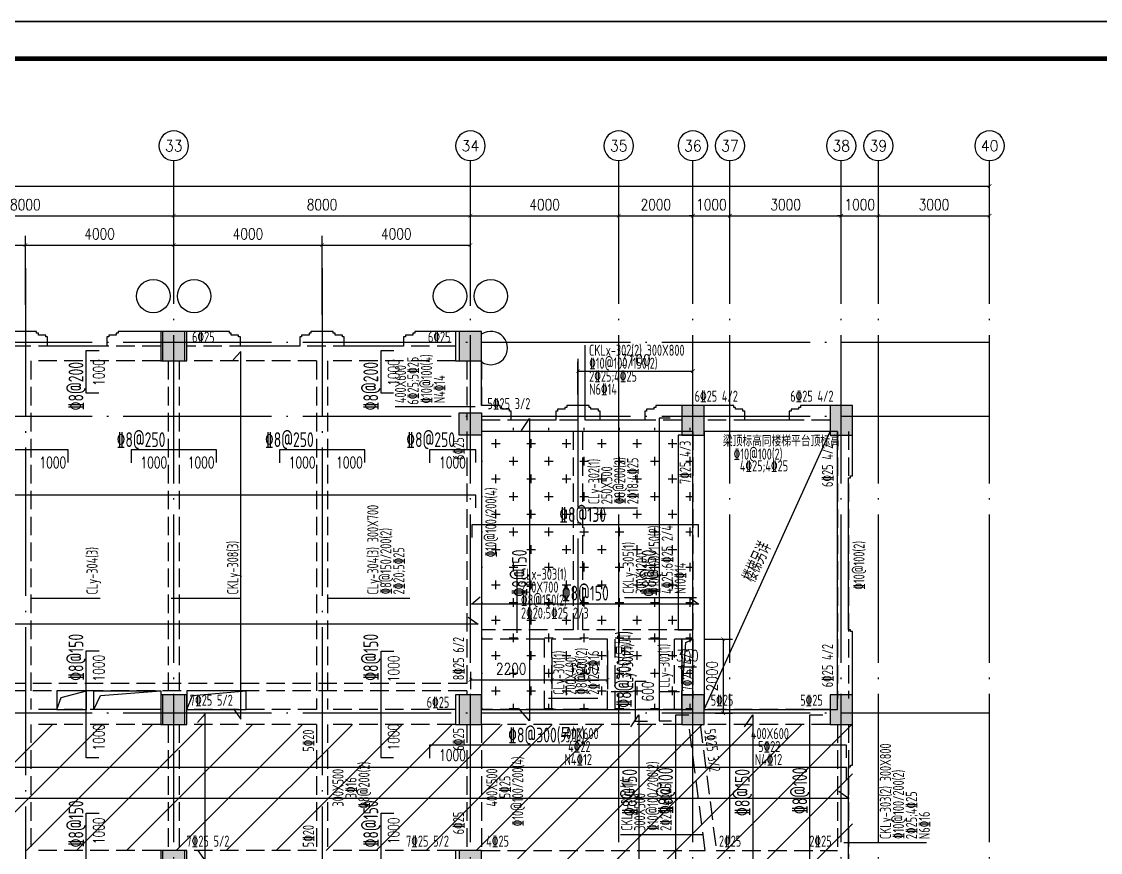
# Model space of a CAD drawing. Header units: millimetres. Extents: x 2998490 to 15040601, y 444546 to 7822218.
# Drawn here: x 14669164 to 14698256, y 7631554 to 7653964 of the extents above; entities that cross this region are included whole.
import ezdxf
from ezdxf.enums import TextEntityAlignment as Align

# ---------------------------------------------------------------- set-up
doc = ezdxf.new("R2010")
doc.units = ezdxf.units.MM
doc.header["$LTSCALE"] = 2000
doc.linetypes.add('DASH', pattern=[0.35, 0.25, -0.1])
doc.linetypes.add('DOTE', pattern=[2.42, 2, -0.2, 0.02, -0.2])
for name, color, linetype in [('3-AXIS', 3, 'Continuous'), ('3-AXIS_TEXT', 7, 'Continuous'), ('3-ban', 84, 'Continuous'), ('3-ban-hatch', 9, 'Continuous'), ('3-ban-rein', 1, 'Continuous'), ('3-ban-TEXT', 7, 'Continuous'), ('3-column-DOWN', 232, 'Continuous'), ('3-COLUMN-UP', 2, 'Continuous'), ('3-dote', 43, 'DOTE'), ('3-HATCH', 8, 'Continuous'), ('3-liang-rein-X', 54, 'Continuous'), ('3-liang-rein-Y', 130, 'Continuous'), ('3-liang-R截面-X', 50, 'Continuous'), ('3-liang-R截面-Y', 70, 'Continuous'), ('3-liang-s-1', 44, 'Continuous'), ('3-liang-xu', 120, 'DASH'), ('3-装饰线脚', 7, 'Continuous'), ('AXIS', 3, 'Continuous'), ('AXIS_TEXT', 7, 'Continuous'), ('图框', 7, 'Continuous')]:
    doc.layers.add(name, color=color, linetype=linetype)
doc.layers.add('3-零部件', color=73, linetype='Continuous', lineweight=5)
doc.styles.add('_TCH_AXIS', font='COMPLEX', dxfattribs={"bigfont": 'GBCBIG'})
doc.styles.add('COMPLEX', font='COMPLEX')
doc.styles.add('DIM_FONT', font='SIMPLEX', dxfattribs={"width": 0.8, "bigfont": 'HZTXT'})
doc.styles.add('TJ1', font='tj-romans1.shx', dxfattribs={"width": 0.8, "bigfont": 'tj-hztxt1.shx'})
doc.styles.add('TSSD_Rein', font='Tssdeng.shx', dxfattribs={"width": 0.7, "bigfont": 'hztxt.shx'})
doc.dimstyles.new('DIMN100', dxfattribs={"dimtxt": 300, "dimasz": 100, "dimexe": 250, "dimexo": 300, "dimgap": 150, "dimtad": 1, "dimdec": 0, "dimzin": 0, "dimdsep": 46, "dimtxsty": 'DIM_FONT', "dimblk": 'ARCHTICK', "dimcen": 0.09, "dimclrt": 7, "dimazin": 2, "dimtfac": 1, "dimtdec": 0, "dimtix": 1, "dimtmove": 2, "dimatfit": 3, "dimldrblk": 'ARCHTICK', "dimfxl": 0, "dimtolj": 1, "dimtzin": 0, "dimarcsym": 0})

# ---------------------------------------------------------------- blocks, each defined once
blk = doc.blocks.new('TJAD_TK_A0')
at = {"layer": '图框'}
for p, q in [((2162, 399.3), (973, 399.3)), ((973, -441.7), (2162, -441.7))]:
    blk.add_line(p, q, dxfattribs=at)
at = {"layer": '图框', "const_width": 1.2}
blk.add_lwpolyline([(2152, -431.7), (2152, 389.3), (998, 389.3), (998, -431.7)], close=True, dxfattribs=at)
blk = doc.blocks.new('_ArchTick')
at = {"color": 0, "linetype": 'ByBlock', "const_width": 0.15}
blk.add_lwpolyline([(-0.5, -0.5), (0.5, 0.5)], dxfattribs=at)
blk = doc.blocks.new('*D255')
at = {"layer": 'AXIS', "color": 0, "lineweight": -2}
for p, q in [((14665267, 7648123), (14665267, 7648976)), ((14665267, 7648726), (14673267, 7648726)), ((14673267, 7648123), (14673267, 7648976))]:
    blk.add_line(p, q, dxfattribs=at)
at = {"layer": 'Defpoints', "color": 0}
for p in [(14673267, 7648726), (14665267, 7647823), (14673267, 7647823)]:
    blk.add_point(p, dxfattribs=at)
at = {"layer": 'AXIS', "color": 0, "lineweight": -2, "xscale": 100, "yscale": 100, "zscale": 100, "rotation": 180}
blk.add_blockref('_ArchTick', (14665267, 7648726), dxfattribs=at)
at = {"layer": 'AXIS', "color": 0, "lineweight": -2, "xscale": 100, "yscale": 100, "zscale": 100}
blk.add_blockref('_ArchTick', (14673267, 7648726), dxfattribs=at)
at = {"layer": 'AXIS', "color": 7, "insert": (14669267, 7649026), "char_height": 300, "attachment_point": 5, "style": 'DIM_FONT'}
blk.add_mtext('\\A1;8000', dxfattribs=at)
blk = doc.blocks.new('*D256')
at = {"layer": 'AXIS', "color": 0, "lineweight": -2}
for p, q in [((14673267, 7648123), (14673267, 7648976)), ((14673267, 7648726), (14681267, 7648726)), ((14681267, 7648123), (14681267, 7648976))]:
    blk.add_line(p, q, dxfattribs=at)
at = {"layer": 'Defpoints', "color": 0}
for p in [(14681267, 7648726), (14673267, 7647823), (14681267, 7647823)]:
    blk.add_point(p, dxfattribs=at)
at = {"layer": 'AXIS', "color": 0, "lineweight": -2, "xscale": 100, "yscale": 100, "zscale": 100, "rotation": 180}
blk.add_blockref('_ArchTick', (14673267, 7648726), dxfattribs=at)
at = {"layer": 'AXIS', "color": 0, "lineweight": -2, "xscale": 100, "yscale": 100, "zscale": 100}
blk.add_blockref('_ArchTick', (14681267, 7648726), dxfattribs=at)
at = {"layer": 'AXIS', "color": 7, "insert": (14677267, 7649026), "char_height": 300, "attachment_point": 5, "style": 'DIM_FONT'}
blk.add_mtext('\\A1;8000', dxfattribs=at)
blk = doc.blocks.new('*D257')
at = {"layer": 'AXIS', "color": 0, "lineweight": -2}
for p, q in [((14681267, 7648123), (14681267, 7648976)), ((14681267, 7648726), (14685267, 7648726)), ((14685267, 7648123), (14685267, 7648976))]:
    blk.add_line(p, q, dxfattribs=at)
at = {"layer": 'Defpoints', "color": 0}
for p in [(14685267, 7648726), (14681267, 7647823), (14685267, 7647823)]:
    blk.add_point(p, dxfattribs=at)
at = {"layer": 'AXIS', "color": 0, "lineweight": -2, "xscale": 100, "yscale": 100, "zscale": 100, "rotation": 180}
blk.add_blockref('_ArchTick', (14681267, 7648726), dxfattribs=at)
at = {"layer": 'AXIS', "color": 0, "lineweight": -2, "xscale": 100, "yscale": 100, "zscale": 100}
blk.add_blockref('_ArchTick', (14685267, 7648726), dxfattribs=at)
at = {"layer": 'AXIS', "color": 7, "insert": (14683267, 7649026), "char_height": 300, "attachment_point": 5, "style": 'DIM_FONT'}
blk.add_mtext('\\A1;4000', dxfattribs=at)
blk = doc.blocks.new('*D258')
at = {"layer": 'AXIS', "color": 0, "lineweight": -2}
for p, q in [((14685267, 7648123), (14685267, 7648976)), ((14685267, 7648726), (14687267, 7648726)), ((14687267, 7648123), (14687267, 7648976))]:
    blk.add_line(p, q, dxfattribs=at)
at = {"layer": 'Defpoints', "color": 0}
for p in [(14687267, 7648726), (14685267, 7647823), (14687267, 7647823)]:
    blk.add_point(p, dxfattribs=at)
at = {"layer": 'AXIS', "color": 0, "lineweight": -2, "xscale": 100, "yscale": 100, "zscale": 100, "rotation": 180}
blk.add_blockref('_ArchTick', (14685267, 7648726), dxfattribs=at)
at = {"layer": 'AXIS', "color": 0, "lineweight": -2, "xscale": 100, "yscale": 100, "zscale": 100}
blk.add_blockref('_ArchTick', (14687267, 7648726), dxfattribs=at)
at = {"layer": 'AXIS', "color": 7, "insert": (14686267, 7649026), "char_height": 300, "attachment_point": 5, "style": 'DIM_FONT'}
blk.add_mtext('\\A1;2000', dxfattribs=at)
blk = doc.blocks.new('*D259')
at = {"layer": 'AXIS', "color": 0, "lineweight": -2}
for p, q in [((14687267, 7648726), (14687167, 7648726)), ((14687267, 7648123), (14687267, 7648976)), ((14687267, 7648726), (14688266, 7648726)), ((14688266, 7648123), (14688266, 7648976)), ((14688266, 7648726), (14688366, 7648726))]:
    blk.add_line(p, q, dxfattribs=at)
at = {"layer": 'Defpoints', "color": 0}
for p in [(14688266, 7648726), (14687267, 7647823), (14688266, 7647823)]:
    blk.add_point(p, dxfattribs=at)
at = {"layer": 'AXIS', "color": 0, "lineweight": -2, "xscale": 100, "yscale": 100, "zscale": 100}
blk.add_blockref('_ArchTick', (14687267, 7648726), dxfattribs=at)
at = {"layer": 'AXIS', "color": 0, "lineweight": -2, "xscale": 100, "yscale": 100, "zscale": 100, "rotation": 180}
blk.add_blockref('_ArchTick', (14688266, 7648726), dxfattribs=at)
at = {"layer": 'AXIS', "color": 7, "insert": (14687767, 7649026), "char_height": 300, "attachment_point": 5, "style": 'DIM_FONT'}
blk.add_mtext('\\A1;1000', dxfattribs=at)
blk = doc.blocks.new('*D260')
at = {"layer": 'AXIS', "color": 0, "lineweight": -2}
for p, q in [((14688266, 7648123), (14688266, 7648976)), ((14688266, 7648726), (14691267, 7648726)), ((14691267, 7648123), (14691267, 7648976))]:
    blk.add_line(p, q, dxfattribs=at)
at = {"layer": 'Defpoints', "color": 0}
for p in [(14691267, 7648726), (14688266, 7647823), (14691267, 7647823)]:
    blk.add_point(p, dxfattribs=at)
at = {"layer": 'AXIS', "color": 0, "lineweight": -2, "xscale": 100, "yscale": 100, "zscale": 100, "rotation": 180}
blk.add_blockref('_ArchTick', (14688266, 7648726), dxfattribs=at)
at = {"layer": 'AXIS', "color": 0, "lineweight": -2, "xscale": 100, "yscale": 100, "zscale": 100}
blk.add_blockref('_ArchTick', (14691267, 7648726), dxfattribs=at)
at = {"layer": 'AXIS', "color": 7, "insert": (14689767, 7649026), "char_height": 300, "attachment_point": 5, "style": 'DIM_FONT'}
blk.add_mtext('\\A1;3000', dxfattribs=at)
blk = doc.blocks.new('*D261')
at = {"layer": 'AXIS', "color": 0, "lineweight": -2}
for p, q in [((14691267, 7648726), (14691167, 7648726)), ((14691267, 7648123), (14691267, 7648976)), ((14691267, 7648726), (14692267, 7648726)), ((14692267, 7648123), (14692267, 7648976)), ((14692267, 7648726), (14692367, 7648726))]:
    blk.add_line(p, q, dxfattribs=at)
at = {"layer": 'Defpoints', "color": 0}
for p in [(14692267, 7648726), (14691267, 7647823), (14692267, 7647823)]:
    blk.add_point(p, dxfattribs=at)
at = {"layer": 'AXIS', "color": 0, "lineweight": -2, "xscale": 100, "yscale": 100, "zscale": 100}
blk.add_blockref('_ArchTick', (14691267, 7648726), dxfattribs=at)
at = {"layer": 'AXIS', "color": 0, "lineweight": -2, "xscale": 100, "yscale": 100, "zscale": 100, "rotation": 180}
blk.add_blockref('_ArchTick', (14692267, 7648726), dxfattribs=at)
at = {"layer": 'AXIS', "color": 7, "insert": (14691767, 7649026), "char_height": 300, "attachment_point": 5, "style": 'DIM_FONT'}
blk.add_mtext('\\A1;1000', dxfattribs=at)
blk = doc.blocks.new('*D262')
at = {"layer": 'AXIS', "color": 0, "lineweight": -2}
for p, q in [((14692267, 7648123), (14692267, 7648976)), ((14692267, 7648726), (14695267, 7648726)), ((14695267, 7648123), (14695267, 7648976))]:
    blk.add_line(p, q, dxfattribs=at)
at = {"layer": 'Defpoints', "color": 0}
for p in [(14695267, 7648726), (14692267, 7647823), (14695267, 7647823)]:
    blk.add_point(p, dxfattribs=at)
at = {"layer": 'AXIS', "color": 0, "lineweight": -2, "xscale": 100, "yscale": 100, "zscale": 100, "rotation": 180}
blk.add_blockref('_ArchTick', (14692267, 7648726), dxfattribs=at)
at = {"layer": 'AXIS', "color": 0, "lineweight": -2, "xscale": 100, "yscale": 100, "zscale": 100}
blk.add_blockref('_ArchTick', (14695267, 7648726), dxfattribs=at)
at = {"layer": 'AXIS', "color": 7, "insert": (14693767, 7649026), "char_height": 300, "attachment_point": 5, "style": 'DIM_FONT'}
blk.add_mtext('\\A1;3000', dxfattribs=at)
blk = doc.blocks.new('*D263')
at = {"layer": 'AXIS', "color": 0, "lineweight": -2}
for p, q in [((14619017, 7647323), (14619017, 7649776)), ((14695267, 7647323), (14695267, 7649776)), ((14619017, 7649526), (14695267, 7649526))]:
    blk.add_line(p, q, dxfattribs=at)
at = {"layer": 'Defpoints', "color": 0}
for p in [(14695267, 7649526), (14619017, 7647023), (14695267, 7647023)]:
    blk.add_point(p, dxfattribs=at)
at = {"layer": 'AXIS', "color": 0, "lineweight": -2, "xscale": 100, "yscale": 100, "zscale": 100, "rotation": 180}
blk.add_blockref('_ArchTick', (14619017, 7649526), dxfattribs=at)
at = {"layer": 'AXIS', "color": 0, "lineweight": -2, "xscale": 100, "yscale": 100, "zscale": 100}
blk.add_blockref('_ArchTick', (14695267, 7649526), dxfattribs=at)
at = {"layer": 'AXIS', "color": 7, "insert": (14661202, 7649826), "char_height": 300, "attachment_point": 5, "style": 'DIM_FONT'}
blk.add_mtext('\\A1;76250', dxfattribs=at)
blk = doc.blocks.new('_AXISO')
blk.add_circle((0, 0), 0.5)
at = {"layer": '3-AXIS_TEXT', "style": 'COMPLEX', "width": 1.041667}
blk.add_attdef('A', text='', height=0.56, dxfattribs=at).set_placement((-0.25, -0.28), (0.25, -0.28), align=Align.FIT)
blk = doc.blocks.new('*D1396')
at = {"layer": '3-零部件', "color": 0, "lineweight": -2}
for p, q in [((14673267, 7646407), (14673267, 7648185)), ((14677267, 7646057), (14677267, 7648185)), ((14673267, 7647935), (14677267, 7647935))]:
    blk.add_line(p, q, dxfattribs=at)
at = {"layer": 'Defpoints', "color": 0}
for p in [(14677267, 7647935), (14673267, 7646107), (14677267, 7645757)]:
    blk.add_point(p, dxfattribs=at)
at = {"layer": '3-零部件', "color": 0, "lineweight": -2, "xscale": 100, "yscale": 100, "zscale": 100, "rotation": 180}
blk.add_blockref('_ArchTick', (14673267, 7647935), dxfattribs=at)
at = {"layer": '3-零部件', "color": 0, "lineweight": -2, "xscale": 100, "yscale": 100, "zscale": 100}
blk.add_blockref('_ArchTick', (14677267, 7647935), dxfattribs=at)
at = {"layer": '3-零部件', "color": 7, "insert": (14675267, 7648235), "char_height": 300, "attachment_point": 5, "style": 'DIM_FONT'}
blk.add_mtext('\\A1;4000', dxfattribs=at)
blk = doc.blocks.new('*D1397')
at = {"layer": '3-零部件', "color": 0, "lineweight": -2}
for p, q in [((14677267, 7646057), (14677267, 7648185)), ((14681267, 7646293), (14681267, 7648185)), ((14677267, 7647935), (14681267, 7647935))]:
    blk.add_line(p, q, dxfattribs=at)
at = {"layer": 'Defpoints', "color": 0}
for p in [(14681267, 7647935), (14681267, 7645993), (14677267, 7645757)]:
    blk.add_point(p, dxfattribs=at)
at = {"layer": '3-零部件', "color": 0, "lineweight": -2, "xscale": 100, "yscale": 100, "zscale": 100, "rotation": 180}
blk.add_blockref('_ArchTick', (14677267, 7647935), dxfattribs=at)
at = {"layer": '3-零部件', "color": 0, "lineweight": -2, "xscale": 100, "yscale": 100, "zscale": 100}
blk.add_blockref('_ArchTick', (14681267, 7647935), dxfattribs=at)
at = {"layer": '3-零部件', "color": 7, "insert": (14679267, 7648235), "char_height": 300, "attachment_point": 5, "style": 'DIM_FONT'}
blk.add_mtext('\\A1;4000', dxfattribs=at)
blk = doc.blocks.new('*D1398')
at = {"layer": '3-零部件', "color": 0, "lineweight": -2}
for p, q in [((14665267, 7646357), (14665267, 7648185)), ((14669267, 7646319), (14669267, 7648185)), ((14665267, 7647935), (14669267, 7647935))]:
    blk.add_line(p, q, dxfattribs=at)
at = {"layer": 'Defpoints', "color": 0}
for p in [(14669267, 7647935), (14665267, 7646057), (14669267, 7646019)]:
    blk.add_point(p, dxfattribs=at)
at = {"layer": '3-零部件', "color": 0, "lineweight": -2, "xscale": 100, "yscale": 100, "zscale": 100, "rotation": 180}
blk.add_blockref('_ArchTick', (14665267, 7647935), dxfattribs=at)
at = {"layer": '3-零部件', "color": 0, "lineweight": -2, "xscale": 100, "yscale": 100, "zscale": 100}
blk.add_blockref('_ArchTick', (14669267, 7647935), dxfattribs=at)
at = {"layer": '3-零部件', "color": 7, "insert": (14667267, 7648235), "char_height": 300, "attachment_point": 5, "style": 'DIM_FONT'}
blk.add_mtext('\\A1;4000', dxfattribs=at)
blk = doc.blocks.new('*D1399')
at = {"layer": '3-零部件', "color": 0, "lineweight": -2}
for p, q in [((14669267, 7646944), (14669267, 7648185)), ((14673267, 7646944), (14673267, 7648185)), ((14669267, 7647935), (14673267, 7647935))]:
    blk.add_line(p, q, dxfattribs=at)
at = {"layer": 'Defpoints', "color": 0}
for p in [(14673267, 7647935), (14669267, 7646644), (14673267, 7646644)]:
    blk.add_point(p, dxfattribs=at)
at = {"layer": '3-零部件', "color": 0, "lineweight": -2, "xscale": 100, "yscale": 100, "zscale": 100, "rotation": 180}
blk.add_blockref('_ArchTick', (14669267, 7647935), dxfattribs=at)
at = {"layer": '3-零部件', "color": 0, "lineweight": -2, "xscale": 100, "yscale": 100, "zscale": 100}
blk.add_blockref('_ArchTick', (14673267, 7647935), dxfattribs=at)
at = {"layer": '3-零部件', "color": 7, "insert": (14671267, 7648235), "char_height": 300, "attachment_point": 5, "style": 'DIM_FONT'}
blk.add_mtext('\\A1;4000', dxfattribs=at)
blk = doc.blocks.new('*D1775')
at = {"layer": '3-ban', "color": 0, "lineweight": -2}
for p, q in [((14683467, 7636822), (14683467, 7635957)), ((14681267, 7636422), (14681267, 7635957)), ((14681267, 7636207), (14683467, 7636207))]:
    blk.add_line(p, q, dxfattribs=at)
at = {"layer": 'Defpoints', "color": 0}
for p in [(14683467, 7637122), (14681267, 7636722), (14683467, 7636207)]:
    blk.add_point(p, dxfattribs=at)
at = {"layer": '3-ban', "color": 0, "lineweight": -2, "xscale": 100, "yscale": 100, "zscale": 100, "rotation": 180}
blk.add_blockref('_ArchTick', (14681267, 7636207), dxfattribs=at)
at = {"layer": '3-ban', "color": 0, "lineweight": -2, "xscale": 100, "yscale": 100, "zscale": 100}
blk.add_blockref('_ArchTick', (14683467, 7636207), dxfattribs=at)
at = {"layer": '3-ban', "color": 7, "insert": (14682367, 7636507), "char_height": 300, "attachment_point": 5, "style": 'DIM_FONT'}
blk.add_mtext('\\A1;2200', dxfattribs=at)
blk = doc.blocks.new('*D1776')
at = {"layer": '3-ban', "color": 0, "lineweight": -2}
for p, q in [((14683467, 7636822), (14683467, 7635957)), ((14684967, 7637004), (14684967, 7635957)), ((14683467, 7636207), (14684967, 7636207))]:
    blk.add_line(p, q, dxfattribs=at)
at = {"layer": 'Defpoints', "color": 0}
for p in [(14683467, 7637122), (14684967, 7637304), (14684967, 7636207)]:
    blk.add_point(p, dxfattribs=at)
at = {"layer": '3-ban', "color": 0, "lineweight": -2, "xscale": 100, "yscale": 100, "zscale": 100, "rotation": 180}
blk.add_blockref('_ArchTick', (14683467, 7636207), dxfattribs=at)
at = {"layer": '3-ban', "color": 0, "lineweight": -2, "xscale": 100, "yscale": 100, "zscale": 100}
blk.add_blockref('_ArchTick', (14684967, 7636207), dxfattribs=at)
at = {"layer": '3-ban', "color": 7, "insert": (14684320, 7636507), "char_height": 300, "attachment_point": 5, "style": 'DIM_FONT'}
blk.add_mtext('\\A1;1500', dxfattribs=at)
blk = doc.blocks.new('*D1777')
at = {"layer": '3-ban', "color": 0, "lineweight": -2}
for p, q in [((14686967, 7636559), (14686867, 7636559)), ((14686967, 7636559), (14687267, 7636559)), ((14687267, 7636559), (14687367, 7636559)), ((14686967, 7636423), (14686967, 7636309)), ((14687267, 7636423), (14687267, 7636309))]:
    blk.add_line(p, q, dxfattribs=at)
at = {"layer": 'Defpoints', "color": 0}
for p in [(14686967, 7636723), (14687267, 7636723), (14687267, 7636559)]:
    blk.add_point(p, dxfattribs=at)
at = {"layer": '3-ban', "color": 0, "lineweight": -2, "xscale": 100, "yscale": 100, "zscale": 100}
blk.add_blockref('_ArchTick', (14686967, 7636559), dxfattribs=at)
at = {"layer": '3-ban', "color": 0, "lineweight": -2, "xscale": 100, "yscale": 100, "zscale": 100, "rotation": 180}
blk.add_blockref('_ArchTick', (14687267, 7636559), dxfattribs=at)
at = {"layer": '3-ban', "color": 7, "insert": (14687117, 7636859), "char_height": 300, "attachment_point": 5, "style": 'DIM_FONT'}
blk.add_mtext('\\A1;300', dxfattribs=at)
blk = doc.blocks.new('*D1778')
at = {"layer": '3-ban', "color": 0, "lineweight": -2}
for p, q in [((14687567, 7637309), (14688333, 7637309)), ((14688083, 7637309), (14688083, 7635309)), ((14687867, 7635309), (14688333, 7635309))]:
    blk.add_line(p, q, dxfattribs=at)
at = {"layer": 'Defpoints', "color": 0}
for p in [(14687267, 7637309), (14687567, 7635309), (14688083, 7635309)]:
    blk.add_point(p, dxfattribs=at)
at = {"layer": '3-ban', "color": 0, "lineweight": -2, "xscale": 100, "yscale": 100, "zscale": 100}
for p, rotation in [((14688083, 7637309), 90), ((14688083, 7635309), 270)]:
    blk.add_blockref('_ArchTick', p, dxfattribs=dict(at, rotation=rotation))
at = {"layer": '3-ban', "color": 7, "insert": (14687783, 7636309), "char_height": 300, "attachment_point": 5, "rotation": 90, "style": 'DIM_FONT'}
blk.add_mtext('\\A1;2000', dxfattribs=at)
blk = doc.blocks.new('*D1779')
at = {"layer": '3-ban', "color": 0, "lineweight": -2}
for p, q in [((14684167, 7643909), (14684167, 7644785)), ((14687267, 7643909), (14687267, 7644785)), ((14684167, 7644535), (14687267, 7644535))]:
    blk.add_line(p, q, dxfattribs=at)
at = {"layer": 'Defpoints', "color": 0}
for p in [(14687267, 7644535), (14684167, 7643609), (14687267, 7643609)]:
    blk.add_point(p, dxfattribs=at)
at = {"layer": '3-ban', "color": 0, "lineweight": -2, "xscale": 100, "yscale": 100, "zscale": 100, "rotation": 180}
blk.add_blockref('_ArchTick', (14684167, 7644535), dxfattribs=at)
at = {"layer": '3-ban', "color": 0, "lineweight": -2, "xscale": 100, "yscale": 100, "zscale": 100}
blk.add_blockref('_ArchTick', (14687267, 7644535), dxfattribs=at)
at = {"layer": '3-ban', "color": 7, "insert": (14685717, 7644835), "char_height": 300, "attachment_point": 5, "style": 'DIM_FONT'}
blk.add_mtext('\\A1;3100', dxfattribs=at)

msp = doc.modelspace()

# ---------------------------------------------------------------- hatches: boundary and pattern name
at = {"layer": '3-ban-hatch'}
h = msp.add_hatch(dxfattribs=at)
h.set_pattern_fill('CROSS', color=8, scale=75, style=0)
h.set_pattern_definition([(0, (0.003, -44093.3), (476.25, 476.25), [238.125, -714.375]), (90, (119.07, -44212.36), (-476.25, 476.25), [238.125, -714.375])])
h.paths.add_polyline_path([(14681566.8, 7635408.7), (14687266.8, 7635408.7), (14687266.8, 7643008.7), (14681566.8, 7643008.7)])
h = msp.add_hatch(dxfattribs=at)
h.set_pattern_fill('ANSI31', color=8, scale=300, style=0)
h.set_pattern_definition([(225, (29074325.8, 15306834.7), (673.51921, -673.51921), [])])
h.paths.add_polyline_path([(14691566.9, 7635008.7), (14691566.9, 7628608.7), (14692155.7, 7628608.7), (14692660.5, 7628304.1), (14695264, 7625701.4), (14695493.1, 7625147.3), (14695493.1, 7621468.4), (14695262.8, 7620914.8), (14692660.8, 7618312.8), (14692106.7, 7618083.7), (14688427.3, 7618083.7), (14687873.3, 7618312.9), (14685271.6, 7620914.6), (14685041.9, 7621468.4), (14685041.9, 7623008.7), (14681566.9, 7623008.7), (14681566.9, 7628608.7), (14681566.9, 7631308.7), (14681566.9, 7631608.7), (14618716.9, 7631608.7), (14618716.9, 7635008.7)])
at = {"layer": '3-HATCH'}
for points in [[(14673566.9, 7645608.7), (14672966.9, 7645608.7), (14672966.9, 7644808.7), (14673566.9, 7644808.7)], [(14681566.9, 7645608.7), (14680966.9, 7645608.7), (14680966.9, 7644808.7), (14681566.9, 7644808.7)], [(14687566.8, 7643608.7), (14686966.8, 7643608.7), (14686966.8, 7642808.7), (14687566.8, 7642808.7)], [(14691566.8, 7643608.7), (14690966.8, 7643608.7), (14690966.8, 7642808.7), (14691566.8, 7642808.7)], [(14681566.8, 7642808.7), (14680966.8, 7642808.7), (14680966.8, 7643408.7), (14681566.8, 7643408.7)], [(14673566.9, 7635808.7), (14672966.9, 7635808.7), (14672966.9, 7635008.7), (14673566.9, 7635008.7)], [(14681566.9, 7635808.7), (14680966.9, 7635808.7), (14680966.9, 7635008.7), (14681566.9, 7635008.7)], [(14687566.8, 7635808.7), (14686966.8, 7635808.7), (14686966.8, 7635008.7), (14687566.8, 7635008.7)], [(14691566.8, 7635808.7), (14690966.8, 7635808.7), (14690966.8, 7635008.7), (14691566.8, 7635008.7)], [(14673566.9, 7631608.7), (14672966.9, 7631608.7), (14672966.9, 7630808.7), (14673566.9, 7630808.7)], [(14681566.9, 7631608.7), (14680966.9, 7631608.7), (14680966.9, 7630808.7), (14681566.9, 7630808.7)]]:
    msp.add_hatch(color=256, dxfattribs=at).paths.add_polyline_path(points)

# ---------------------------------------------------------------- linework, layer by layer
at = {"layer": '3-AXIS', "color": 15, "linetype": 'DOTE'}
for p, q in [((14673266.8, 7617308.7), (14673266.8, 7647823.2)), ((14681266.8, 7617308.7), (14681266.8, 7647823.2)), ((14685266.8, 7617308.7), (14685266.8, 7647823.2)), ((14687266.8, 7617308.7), (14687266.8, 7647823.2)), ((14688266.4, 7617308.7), (14688266.4, 7647823.2)), ((14691266.8, 7617308.7), (14691266.8, 7647823.2)), ((14692267.3, 7617308.7), (14692267.3, 7647823.2)), ((14695266.8, 7617308.7), (14695266.8, 7647823.2)), ((14695266.8, 7645308.7), (14614408.5, 7645308.7)), ((14695266.8, 7643308.7), (14614408.5, 7643308.7)), ((14695266.8, 7635308.7), (14614408.5, 7635308.7))]:
    msp.add_line(p, q, dxfattribs=at)
at = {"layer": '3-ban'}
msp.add_lwpolyline([(14686866.8, 7637558.7), (14687266.8, 7637558.7), (14687266.8, 7642808.7), (14686866.8, 7642808.7)], close=True, dxfattribs=at)
at = {"layer": '3-ban-rein'}
for points in [[(14671245.3, 7643937.9), (14670907.3, 7643937.9), (14670907.3, 7645087.9), (14671253.3, 7645087.9)], [(14674879.1, 7635424.8), (14675072.5, 7635151.1), (14675072.5, 7645068.5), (14674869.4, 7644839.1)], [(14679195.3, 7643937.9), (14678857.3, 7643937.9), (14678857.3, 7645087.9), (14679203.3, 7645087.9)], [(14682641.8, 7642929.6), (14682859.8, 7643255.2), (14682859.8, 7635105.2), (14682562.3, 7635447.3)], [(14686649.3, 7643263.6), (14686357.2, 7643263.6), (14686357.2, 7635105.2), (14686686.5, 7635105.2)], [(14670416.8, 7642072.4), (14670416.8, 7642410.4), (14668116.8, 7642410.4), (14668116.8, 7642064.4)], [(14674416.8, 7642072.4), (14674416.8, 7642410.4), (14672116.8, 7642410.4), (14672116.8, 7642064.4)], [(14678416.8, 7642072.4), (14678416.8, 7642410.4), (14676116.8, 7642410.4), (14676116.8, 7642064.4)], [(14681410.6, 7642072.4), (14681410.6, 7642410.4), (14680166.8, 7642410.4), (14680166.8, 7642064.4)], [(14681410.6, 7640852.1), (14681410.6, 7641190), (14618819.5, 7641190), (14618819.5, 7640844)], [(14687421.7, 7640053.4), (14687421.7, 7640391.4), (14681306.8, 7640391.4), (14681306.8, 7640045.4)], [(14687153.5, 7638440.9), (14687427.2, 7638247.4), (14681297.6, 7638247.4), (14681527, 7638450.5)], [(14681204.9, 7637900.5), (14681478.5, 7637707.1), (14618817.4, 7637707.1), (14619046.8, 7637910.1)], [(14671245.3, 7634108.7), (14670907.3, 7634108.7), (14670907.3, 7636994.2), (14671253.3, 7636994.2)], [(14679195.3, 7634108.7), (14678857.3, 7634108.7), (14678857.3, 7636977.8), (14679203.3, 7636977.8)], [(14686002.4, 7636163.6), (14685710.4, 7636163.6), (14685710.4, 7635093.8), (14686039.7, 7635093.8)], [(14673918.5, 7631604.5), (14674112, 7631330.8), (14674112, 7635288.1), (14673908.9, 7635058.7)], [(14685590.6, 7634937.1), (14685808.6, 7635262.7), (14685808.6, 7628458.7), (14685511.1, 7628800.8)], [(14687144.5, 7630508.7), (14686806.5, 7630508.7), (14686806.5, 7635269.1), (14687152.6, 7635269.1)], [(14688661.2, 7634937.1), (14688879.2, 7635262.7), (14688879.2, 7628458.7), (14688581.7, 7628800.8)], [(14690762.2, 7630508.7), (14690424.2, 7630508.7), (14690424.2, 7635269.1), (14690770.3, 7635269.1)], [(14691410.6, 7634104.9), (14691410.6, 7634442.8), (14680166.8, 7634442.8), (14680166.8, 7634096.8)], [(14691410.6, 7633502.2), (14691410.6, 7633840.2), (14618833.6, 7633840.2), (14618833.6, 7633494.1)], [(14691204.9, 7633206.2), (14691478.5, 7633012.8), (14618817.4, 7633012.8), (14619046.8, 7633215.9)], [(14671245.3, 7629650.4), (14670907.3, 7629650.4), (14670907.3, 7632608.7), (14671253.3, 7632608.7)], [(14679195.3, 7629633), (14678857.3, 7629633), (14678857.3, 7632608.7), (14679203.3, 7632608.7)]]:
    msp.add_lwpolyline(points, dxfattribs=at)
at = {"layer": '3-column-DOWN'}
for points in [[(14673616.9, 7645608.7), (14672916.9, 7645608.7), (14672916.9, 7644808.7), (14673616.9, 7644808.7)], [(14681566.9, 7645608.7), (14680866.9, 7645608.7), (14680866.9, 7644808.7), (14681566.9, 7644808.7)], [(14673616.9, 7635808.7), (14672916.9, 7635808.7), (14672916.9, 7635008.7), (14673616.9, 7635008.7)], [(14681566.9, 7635808.7), (14680866.9, 7635808.7), (14680866.9, 7635008.7), (14681566.9, 7635008.7)], [(14673616.9, 7631608.7), (14672916.9, 7631608.7), (14672916.9, 7630808.7), (14673616.9, 7630808.7)], [(14681566.9, 7631608.7), (14680866.9, 7631608.7), (14680866.9, 7630808.7), (14681566.9, 7630808.7)]]:
    msp.add_lwpolyline(points, close=True, dxfattribs=at)
at = {"layer": '3-COLUMN-UP'}
for points in [[(14673566.9, 7645608.7), (14672966.9, 7645608.7), (14672966.9, 7644808.7), (14673566.9, 7644808.7)], [(14681566.9, 7645608.7), (14680966.9, 7645608.7), (14680966.9, 7644808.7), (14681566.9, 7644808.7)], [(14687566.8, 7643608.7), (14686966.8, 7643608.7), (14686966.8, 7642808.7), (14687566.8, 7642808.7)], [(14691566.8, 7643608.7), (14690966.8, 7643608.7), (14690966.8, 7642808.7), (14691566.8, 7642808.7)], [(14681566.8, 7642808.7), (14680966.8, 7642808.7), (14680966.8, 7643408.7), (14681566.8, 7643408.7)], [(14673566.9, 7635808.7), (14672966.9, 7635808.7), (14672966.9, 7635008.7), (14673566.9, 7635008.7)], [(14681566.9, 7635808.7), (14680966.9, 7635808.7), (14680966.9, 7635008.7), (14681566.9, 7635008.7)], [(14687566.8, 7635808.7), (14686966.8, 7635808.7), (14686966.8, 7635008.7), (14687566.8, 7635008.7)], [(14691566.8, 7635808.7), (14690966.8, 7635808.7), (14690966.8, 7635008.7), (14691566.8, 7635008.7)], [(14673566.9, 7631608.7), (14672966.9, 7631608.7), (14672966.9, 7630808.7), (14673566.9, 7630808.7)], [(14681566.9, 7631608.7), (14680966.9, 7631608.7), (14680966.9, 7630808.7), (14681566.9, 7630808.7)]]:
    msp.add_lwpolyline(points, close=True, dxfattribs=at)
at = {"layer": '3-dote'}
for p, q in [((14669266.8, 7647313.9), (14669266.8, 7619132.3)), ((14677266.8, 7647313.9), (14677266.8, 7619132.3)), ((14684166.8, 7644863), (14684166.8, 7637558.7))]:
    msp.add_line(p, q, dxfattribs=at)
at = {"layer": '3-liang-R截面-X'}
for p, q in [((14684356.3, 7645234.1), (14684356.3, 7643208.7)), ((14682517.6, 7639178.7), (14682517.6, 7637478.2))]:
    msp.add_line(p, q, dxfattribs=at)
at = {"layer": '3-liang-R截面-Y'}
for p, q in [((14681393.7, 7643571.1), (14679237.3, 7643571.1)), ((14685771, 7640841.3), (14684174.5, 7640841.3)), ((14671282.3, 7638406.4), (14669402.3, 7638406.4)), ((14675075.1, 7638406.4), (14673195.2, 7638406.4)), ((14679632.3, 7638406.4), (14677402.3, 7638406.4)), ((14687363, 7638423.2), (14685417.8, 7638423.2)), ((14684705.2, 7635702.4), (14683376.8, 7635702.4)), ((14685635.8, 7635887.2), (14685063.5, 7635887.2)), ((14686906, 7635887.2), (14686384.6, 7635887.2)), ((14687525.9, 7632031.8), (14685315.9, 7632031.8)), ((14693569.1, 7631808.7), (14691339.1, 7631808.7))]:
    msp.add_line(p, q, dxfattribs=at)
at = {"layer": '3-liang-s-1'}
msp.add_line((14687566.9, 7635408.7), (14690966.9, 7642908.7), dxfattribs=at)
for points in [[(14673266.8, 7645608.7), (14671766.8, 7645608.7), (14671766.8, 7645558.7), (14671716.8, 7645558.7), (14671716.8, 7645508.7), (14671516.8, 7645508.7), (14671516.8, 7645458.7), (14671466.8, 7645458.7), (14671466.8, 7645208.7), (14669866.8, 7645208.7), (14669866.8, 7645458.7), (14669816.8, 7645458.7), (14669816.8, 7645508.7), (14669616.8, 7645508.7), (14669616.8, 7645558.7), (14669566.8, 7645558.7), (14669566.8, 7645608.7), (14668966.8, 7645608.7)], [(14681266.8, 7645608.7), (14679766.8, 7645608.7), (14679766.8, 7645558.7), (14679716.8, 7645558.7), (14679716.8, 7645508.7), (14679516.8, 7645508.7), (14679516.8, 7645458.7), (14679466.8, 7645458.7), (14679466.8, 7645208.7), (14677866.8, 7645208.7), (14677866.8, 7645458.7), (14677816.8, 7645458.7), (14677816.8, 7645508.7), (14677616.8, 7645508.7), (14677616.8, 7645558.7), (14677566.8, 7645558.7), (14677566.8, 7645608.7), (14676966.8, 7645608.7), (14676966.8, 7645558.7), (14676916.8, 7645558.7), (14676916.8, 7645508.7), (14676716.8, 7645508.7), (14676716.8, 7645458.7), (14676666.8, 7645458.7), (14676666.8, 7645208.7), (14675066.8, 7645208.7), (14675066.8, 7645458.7), (14675016.8, 7645458.7), (14675016.8, 7645508.7), (14674816.8, 7645508.9), (14674816.8, 7645558.7), (14674766.8, 7645558.7), (14674766.8, 7645608.7), (14673266.8, 7645608.7)], [(14691466.8, 7629758.7), (14691466.8, 7633858.7), (14691516.8, 7633858.7), (14691516.8, 7633908.7), (14691566.8, 7633908.7), (14691566.8, 7637508.7), (14691516.8, 7637508.7), (14691516.8, 7637558.7), (14691466.8, 7637558.7), (14691466.8, 7641658.7), (14691516.8, 7641658.7), (14691516.8, 7641708.7), (14691566.8, 7641708.7), (14691566.8, 7643608.7), (14690166.8, 7643608.7), (14690166.8, 7643558.7), (14690116.8, 7643558.7), (14690116.8, 7643508.7), (14689916.8, 7643508.7), (14689916.8, 7643458.7), (14689866.8, 7643458.7), (14689866.8, 7643208.7), (14688666.8, 7643208.7), (14688666.8, 7643458.7), (14688616.8, 7643458.7), (14688616.8, 7643508.7), (14688416.8, 7643508.7), (14688416.8, 7643558.7), (14688366.8, 7643558.7), (14688366.8, 7643608.7), (14686266.8, 7643608.7), (14686266.8, 7643558.7), (14686216.8, 7643558.7), (14686216.8, 7643508.7), (14686016.8, 7643508.7), (14686016.8, 7643458.7), (14685966.8, 7643458.7), (14685966.8, 7643208.7), (14684766.8, 7643208.7), (14684766.8, 7643458.7), (14684716.8, 7643458.7), (14684716.8, 7643508.7), (14684516.8, 7643508.7), (14684516.8, 7643558.7), (14684466.8, 7643558.7), (14684466.8, 7643608.7), (14683866.8, 7643608.7), (14683866.8, 7643558.7), (14683816.8, 7643558.7), (14683816.8, 7643508.7), (14683616.8, 7643508.7), (14683616.8, 7643458.7), (14683566.8, 7643458.7), (14683566.8, 7643208.7), (14682366.8, 7643208.7), (14682366.8, 7643458.7), (14682316.8, 7643458.7), (14682316.8, 7643508.7), (14682116.8, 7643508.7), (14682116.8, 7643558.7), (14682066.8, 7643558.7), (14682066.8, 7643608.7), (14681566.8, 7643608.7), (14681566.8, 7645388.9)], [(14686966.9, 7635808.7), (14687073.4, 7637213.4), (14687266.9, 7637308.7)], [(14670116.8, 7635408.7), (14670229.6, 7635735.8), (14670916.8, 7635908.7)], [(14671116.8, 7635408.7), (14671289.8, 7635785), (14672916.9, 7635908.7)], [(14673616.9, 7635408.7), (14673771.2, 7635784.1), (14675216.8, 7635908.7)]]:
    msp.add_lwpolyline(points, dxfattribs=at)
for points in [[(14681566.8, 7635408.7), (14687266.8, 7635408.7), (14687266.8, 7642908.7), (14681566.9, 7642908.7)], [(14687566.9, 7635408.7), (14691166.9, 7635408.7), (14691166.8, 7642908.7), (14687566.8, 7642908.7)], [(14686966.9, 7635808.7), (14687266.9, 7635808.7), (14687266.9, 7637308.7), (14686966.9, 7637308.7)], [(14670116.8, 7635408.7), (14670916.8, 7635408.7), (14670916.8, 7635908.7), (14670116.8, 7635908.7)], [(14671116.8, 7635908.7), (14672916.9, 7635908.7), (14672916.9, 7635408.7), (14671116.8, 7635408.7)], [(14673616.9, 7635408.7), (14675216.8, 7635408.7), (14675216.8, 7635908.7), (14673616.9, 7635908.7)]]:
    msp.add_lwpolyline(points, close=True, dxfattribs=at)
at = {"layer": '3-liang-xu'}
for p, q in [((14672916.9, 7645208.7), (14665616.9, 7645208.7)), ((14680866.9, 7645208.7), (14673616.9, 7645208.7)), ((14672916.9, 7644808.7), (14669416.9, 7644808.7)), ((14669416.9, 7644808.7), (14669416.9, 7635408.7)), ((14673116.9, 7644808.7), (14673116.9, 7635808.7)), ((14673416.9, 7644808.7), (14673416.9, 7635808.7)), ((14677116.9, 7644808.7), (14673616.9, 7644808.7)), ((14677116.9, 7644808.7), (14677116.9, 7635408.7)), ((14680866.9, 7644808.7), (14677416.9, 7644808.7)), ((14677416.9, 7644808.7), (14677416.9, 7635408.7)), ((14681166.9, 7644808.7), (14681166.8, 7643208.7)), ((14681566.9, 7644808.7), (14681566.8, 7643208.7)), ((14686966.8, 7643208.7), (14681566.8, 7643208.7)), ((14690966.9, 7643208.7), (14687566.9, 7643208.7)), ((14681166.9, 7642908.7), (14681166.9, 7635808.7)), ((14684041.8, 7642908.7), (14681566.8, 7642908.7)), ((14681566.9, 7642908.7), (14681566.9, 7637558.7)), ((14684041.8, 7642908.7), (14684041.9, 7637558.7)), ((14686966.8, 7642908.7), (14684291.8, 7642908.7)), ((14684291.8, 7642908.7), (14684291.9, 7637558.7)), ((14687266.9, 7642908.7), (14687266.9, 7637558.7)), ((14690966.9, 7642908.7), (14687566.9, 7642908.7)), ((14687566.9, 7642908.7), (14687566.9, 7635708.7)), ((14691166.8, 7642908.7), (14691166.8, 7635708.7)), ((14691466.8, 7642908.7), (14691466.8, 7635708.7)), ((14684041.9, 7637558.7), (14681566.9, 7637558.7)), ((14687266.9, 7637558.7), (14684291.9, 7637558.7)), ((14683266.8, 7637308.7), (14681566.9, 7637308.7)), ((14681566.9, 7637308.7), (14681566.9, 7635808.7)), ((14683266.8, 7635408.7), (14683266.8, 7637308.7)), ((14684966.8, 7637308.7), (14683466.8, 7637308.7)), ((14683466.8, 7635408.7), (14683466.8, 7637308.7)), ((14684966.8, 7635408.7), (14684966.8, 7637308.7)), ((14687266.9, 7637308.7), (14685166.8, 7637308.7)), ((14685166.8, 7635408.7), (14685166.8, 7637308.7)), ((14686766.9, 7635408.7), (14686766.9, 7637308.7)), ((14686966.9, 7635408.7), (14686966.9, 7637308.7)), ((14687266.9, 7637308.7), (14687266.9, 7635708.7)), ((14681166.9, 7636108.7), (14619016.9, 7636108.7)), ((14681166.9, 7635908.7), (14619016.9, 7635908.7)), ((14672916.9, 7635408.7), (14669416.9, 7635408.7)), ((14677116.9, 7635408.7), (14673616.9, 7635408.7)), ((14680866.9, 7635408.7), (14677416.9, 7635408.7)), ((14683266.8, 7635408.7), (14681566.9, 7635408.7)), ((14684966.8, 7635408.7), (14683466.8, 7635408.7)), ((14686966.9, 7635408.7), (14685166.8, 7635408.7)), ((14690966.9, 7635408.7), (14687566.9, 7635408.7)), ((14672916.9, 7635008.7), (14669416.9, 7635008.7)), ((14669416.9, 7635008.7), (14669416.9, 7631608.7)), ((14673116.9, 7635008.7), (14673116.9, 7631608.7)), ((14673416.9, 7635008.7), (14673416.9, 7631608.7)), ((14677116.9, 7635008.7), (14673616.9, 7635008.7)), ((14677116.9, 7635008.7), (14677116.9, 7631608.7)), ((14680866.9, 7635008.7), (14677416.9, 7635008.7)), ((14677416.9, 7635008.7), (14677416.9, 7631608.7)), ((14681166.9, 7635008.7), (14681166.9, 7631608.7)), ((14686966.9, 7635008.7), (14681566.9, 7635008.7)), ((14681566.9, 7635008.7), (14681566.9, 7631608.7)), ((14687594.5, 7631608.7), (14687160.4, 7635008.7)), ((14687462.8, 7635008.7), (14687896.9, 7631608.7)), ((14690966.9, 7635008.7), (14687566.9, 7635008.7)), ((14691166.8, 7635008.7), (14691166.8, 7631608.7)), ((14691466.8, 7635008.7), (14691466.8, 7628608.7)), ((14672916.9, 7631608.7), (14669416.9, 7631608.7)), ((14677116.9, 7631608.7), (14673616.9, 7631608.7)), ((14680866.9, 7631608.7), (14677416.9, 7631608.7)), ((14681566.9, 7631608.7), (14687594.5, 7631608.7)), ((14687896.9, 7631608.7), (14691166.9, 7631608.7))]:
    msp.add_line(p, q, dxfattribs=at)
at = {"layer": '3-装饰线脚'}
for centre in [(14672716.8, 7646558.7), (14673816.8, 7646558.7), (14680716.8, 7646558.7), (14681816.8, 7646558.7)]:
    msp.add_circle(centre, 450, dxfattribs=at)
msp.add_arc((14681816.8, 7645158.7), 450, 236.25101, 123.74899, dxfattribs=at)
at = {"layer": 'AXIS'}
for p, q in [((14673266.8, 7647823.2), (14673266.8, 7650212.9)), ((14681266.8, 7647823.2), (14681266.8, 7650212.9)), ((14685266.8, 7647823.2), (14685266.8, 7650212.9)), ((14687266.8, 7647823.2), (14687266.8, 7650212.9)), ((14688266.4, 7647823.2), (14688266.4, 7650212.9)), ((14691266.8, 7647823.2), (14691266.8, 7650212.9)), ((14692267.3, 7647823.2), (14692267.3, 7650212.9)), ((14695266.8, 7647823.2), (14695266.8, 7650212.9))]:
    msp.add_line(p, q, dxfattribs=at)

# ---------------------------------------------------------------- block references
ref = msp.add_blockref('_AXISO', (14673266.8, 7650612.9), dxfattribs=dict(at, xscale=-800, yscale=800, zscale=800, rotation=179.9999999998666))
ref.add_attrib('A', '33', dxfattribs={"layer": 'AXIS_TEXT', "height": 300.65, "rotation": 360, "style": '_TCH_AXIS'}).set_placement((14673030.6, 7650462.5), (14673503.1, 7650462.5), align=Align.FIT)
ref = msp.add_blockref('_AXISO', (14681266.8, 7650612.9), dxfattribs=dict(at, xscale=-800, yscale=800, zscale=800, rotation=179.9999999998666))
ref.add_attrib('A', '34', dxfattribs={"layer": 'AXIS_TEXT', "height": 288.12, "rotation": 360, "style": '_TCH_AXIS'}).set_placement((14681026.7, 7650468.8), (14681506.9, 7650468.8), align=Align.FIT)
ref = msp.add_blockref('_AXISO', (14685266.8, 7650612.9), dxfattribs=dict(at, xscale=-800, yscale=800, zscale=800, rotation=179.9999999998666))
ref.add_attrib('A', '35', dxfattribs={"layer": 'AXIS_TEXT', "height": 300.65, "rotation": 360, "style": '_TCH_AXIS'}).set_placement((14685030.6, 7650462.5), (14685503.1, 7650462.5), align=Align.FIT)
ref = msp.add_blockref('_AXISO', (14687266.8, 7650612.9), dxfattribs=dict(at, xscale=-800, yscale=800, zscale=800, rotation=179.9999999998666))
ref.add_attrib('A', '36', dxfattribs={"layer": 'AXIS_TEXT', "height": 300.65, "rotation": 360, "style": '_TCH_AXIS'}).set_placement((14687030.6, 7650462.5), (14687503.1, 7650462.5), align=Align.FIT)
ref = msp.add_blockref('_AXISO', (14688266.4, 7650612.9), dxfattribs=dict(at, xscale=-800, yscale=800, zscale=800, rotation=179.9999999998666))
ref.add_attrib('A', '37', dxfattribs={"layer": 'AXIS_TEXT', "height": 300.65, "rotation": 360, "style": '_TCH_AXIS'}).set_placement((14688030.2, 7650462.5), (14688502.6, 7650462.5), align=Align.FIT)
ref = msp.add_blockref('_AXISO', (14691266.8, 7650612.9), dxfattribs=dict(at, xscale=-800, yscale=800, zscale=800, rotation=179.9999999998666))
ref.add_attrib('A', '38', dxfattribs={"layer": 'AXIS_TEXT', "height": 300.65, "rotation": 360, "style": '_TCH_AXIS'}).set_placement((14691030.6, 7650462.5), (14691503.1, 7650462.5), align=Align.FIT)
ref = msp.add_blockref('_AXISO', (14692267.3, 7650612.9), dxfattribs=dict(at, xscale=-800, yscale=800, zscale=800, rotation=179.9999999998666))
ref.add_attrib('A', '39', dxfattribs={"layer": 'AXIS_TEXT', "height": 300.65, "rotation": 360, "style": '_TCH_AXIS'}).set_placement((14692031, 7650462.5), (14692503.5, 7650462.5), align=Align.FIT)
ref = msp.add_blockref('_AXISO', (14695266.8, 7650612.9), dxfattribs=dict(at, xscale=-800, yscale=800, zscale=800, rotation=179.9999999998666))
ref.add_attrib('A', '40', dxfattribs={"layer": 'AXIS_TEXT', "height": 288.12, "rotation": 360, "style": '_TCH_AXIS'}).set_placement((14695026.7, 7650468.8), (14695506.9, 7650468.8), align=Align.FIT)
at = {"layer": '图框', "xscale": 100, "yscale": 100, "zscale": 100}
for p in [(14504849.7, 7698133.9), (14504849.7, 7614033.9)]:
    msp.add_blockref('TJAD_TK_A0', p, dxfattribs=at)

# ---------------------------------------------------------------- texts
at = {"layer": '3-ban', "style": 'TSSD_Rein', "width": 0.7}
for s, rotation, p in [('%%1328@200', 89.99419, (14670830.3, 7643476.7, -5065)), ('%%1328@200', 89.99419, (14678780.3, 7643476.7, -5065)), ('%%1328@250', 0.00581, (14671724.3, 7642487.3, -5065)), ('%%1328@250', 0.00581, (14675724.3, 7642487.3, -5065)), ('%%1328@250', 0.00581, (14679534.8, 7642487.3, -5065)), ('%%1328@130', 0.00581, (14683660.9, 7640468.3, -5065)), ('%%1328@150', 90.00581, (14682787.6, 7638454.4, -5065)), ('%%1328@150', 90.00581, (14686285, 7638454.4, -5065)), ('%%1328@150', 0.00581, (14683728.9, 7638347.3, -5065)), ('%%1328@150', 89.99419, (14670830.3, 7636181.1, -5065)), ('%%1328@150', 89.99419, (14678780.3, 7636181.1, -5065)), ('%%1328@300(另加)', 90.00581, (14685605.6, 7635454.9, -5065)), ('%%1328@300(另加)', 0.00581, (14682283.1, 7634519.7, -5065)), ('%%1328@150', 89.99419, (14685759.9, 7632535.6, -5065)), ('%%1328@100', 89.99419, (14686729.5, 7632587.9, -5065)), ('%%1328@150', 89.99419, (14688798.5, 7632535.6, -5065)), ('%%1328@100', 89.99419, (14690347.2, 7632587.9, -5065)), ('%%1328@150', 89.99419, (14670830.3, 7631687.3, -5065)), ('%%1328@150', 89.99419, (14678780.3, 7631687.3, -5065))]:
    msp.add_text(s, height=400, rotation=rotation, dxfattribs=at).set_placement(p)
at = {"layer": '3-ban-TEXT', "style": 'TJ1', "width": 0.7}
for s, p in [('1000', (14671397.2, 7644134.8)), ('1000', (14679347.2, 7644134.8)), ('1000', (14671397.2, 7636164.1)), ('1000', (14679347.2, 7636147.7)), ('600', (14686200.3, 7635626.1)), ('1000', (14671397.2, 7634305.6)), ('1000', (14679347.2, 7634305.6)), ('1000', (14671397.2, 7631778.6)), ('1000', (14679347.2, 7631778.6))]:
    msp.add_text(s, height=300, rotation=90, dxfattribs=at).set_placement(p)
for p in [(14669646.5, 7641920.5), (14672373.5, 7641920.5), (14673646.5, 7641920.5), (14676373.5, 7641920.5), (14677646.5, 7641920.5), (14680423.5, 7641920.5), (14680423.5, 7634027.5)]:
    msp.add_text('1000', height=300, dxfattribs=at).set_placement(p)
at = {"layer": '3-liang-rein-X', "style": 'TSSD_Rein', "width": 0.7}
for s, p in [('6%%13225', (14673761.8, 7645306.4)), ('6%%13225', (14680122.3, 7645306.4)), ('%%13210@100/150(2)', (14684469.2, 7644598.2)), ('2%%13225;4%%13225', (14684469.2, 7644248.3)), ('N6%%13214', (14684469.2, 7643898.3)), ('5%%13225 3/2', (14681726.2, 7643508.7)), ('6%%13225 4/2', (14687312.8, 7643708.7)), ('6%%13225 4/2', (14689891.4, 7643708.7)), ('梁顶标高同楼梯平台顶标高', (14688076.5, 7642502.4)), ('%%13210@100(2)', (14688364.8, 7642147.7)), ('4%%13225;4%%13225', (14688532.2, 7641828.6)), ('%%1328@150(2)', (14682630.4, 7638211)), ('2%%13220;5%%13225 2/3', (14682630.4, 7637861)), ('7%%13225 5/2', (14673701.9, 7635508.7)), ('6%%13225', (14680088.9, 7635453.4)), ('5%%13225', (14687747.7, 7635508.7)), ('5%%13225', (14690160.4, 7635508.7)), ('4%%13222', (14683902.4, 7634258.7)), ('5%%13222', (14689025.5, 7634258.7)), ('N4%%13212', (14683805.2, 7633908.7)), ('N4%%13212', (14688936.7, 7633908.7)), ('7%%13225 5/2', (14673610.2, 7631708.7)), ('7%%13225 5/2', (14679531.9, 7631708.7)), ('4%%13225', (14681693.7, 7631708.7)), ('2%%13225', (14687969.6, 7631708.7)), ('2%%13225', (14690407.2, 7631708.7))]:
    msp.add_text(s, height=300, dxfattribs=at).set_placement(p)
at = {"layer": '3-liang-rein-Y', "style": 'TSSD_Rein', "width": 0.7}
for s, rotation, p in [('%%13210@100(4)', 90, (14680231.3, 7643658.7)), ('6%%13225;5%%13225', 90, (14679868.6, 7643631.7)), ('N4%%13214', 90, (14680581.3, 7643669.4)), ('6%%13225', 90, (14681096.3, 7642141.8)), ('7%%13225 4/3', 90, (14687208.6, 7641491.7)), ('6%%13225 4/2', 90, (14691045, 7641410.3)), ('%%1328@200(2)', 90, (14685443.6, 7640945.5)), ('2%%13218;4%%13225', 90, (14685793.6, 7640945.5)), ('%%13210@100/200(4)', 90, (14681968.9, 7639512.7)), ('%%1328@150/200(2)', 90, (14679135.8, 7638510.6)), ('%%13210@100/150(2)', 90, (14686373.7, 7638527.4)), ('4%%13225;6%%13225 2/4', 90, (14686723.7, 7638527.4)), ('2%%13220;5%%13225', 90, (14679485.8, 7638510.6)), ('%%13210@100(2)', 90, (14691894.7, 7638638.3)), ('N10%%13214', 90, (14687073.7, 7638527.4)), ('8%%13225 6/2', 90, (14681096.3, 7636198.5)), ('6%%13225 4/2', 90, (14691045, 7636008.3)), ('%%1328@200(2)', 90, (14684411.3, 7635806.6)), ('2%%13212;2%%13216', 90, (14684735.1, 7635806.6)), ('7%%13225 4/3', 90, (14687273.4, 7635894.9)), ('5%%13220', 90, (14677046.9, 7634267.5)), ('6%%13225', 90, (14681096.3, 7634301.4)), ('5%%13225 3/2', 277, (14687573.5, 7634863.8)), ('%%1328@200(2)', 90, (14678546.8, 7632733.6)), ('%%13210@100/200(4)', 90, (14682691.8, 7632256.5)), ('%%13210@100/200(2)', 90, (14686333.3, 7632136)), ('5%%13225', 90, (14682346.3, 7633014.2)), ('%%13210@100/200(2)', 90, (14692958.2, 7631912.9)), ('3%%13216', 90, (14678196.9, 7633014.2)), ('2%%13225;4%%13225', 90, (14686683.3, 7632136)), ('2%%13225;4%%13225', 90, (14693308.2, 7631912.9)), ('6%%13225', 90, (14681096.3, 7632042.3)), ('N6%%13216', 90, (14693658.2, 7631912.9)), ('5%%13220', 90, (14677046.9, 7631694.3))]:
    msp.add_text(s, height=300, rotation=rotation, dxfattribs=at).set_placement(p)
at = {"layer": '3-liang-R截面-X', "style": 'TSSD_Rein', "width": 0.7}
for s, p in [('CKLx-302(2) 300X800', (14684464.3, 7644948.2)), ('CLx-303(1)', (14682625.6, 7638911)), ('250X700', (14682625.6, 7638561)), ('400X600', (14683698.8, 7634608.7)), ('400X600', (14688830.2, 7634608.7))]:
    msp.add_text(s, height=300, dxfattribs=at).set_placement(p)
at = {"layer": '3-liang-R截面-Y', "style": 'TSSD_Rein', "width": 0.7}
for s, p in [('400X600', (14679531.3, 7643672.5)), ('CLy-302(1)', (14684743.6, 7640945.5)), ('250X500', (14685093.6, 7640945.5)), ('CLy-304(3) 300X700', (14678785.9, 7638510.6)), ('CLy-304(3)', (14671214.9, 7638510.6)), ('CKLy-308(3)', (14675007.8, 7638510.6)), ('CKLy-305(1)', (14685673.8, 7638527.4)), ('300X1200', (14686023.8, 7638527.4)), ('CLy-301(1)', (14685657, 7635991.4)), ('CLy-301(1)', (14686640.1, 7635991.4)), ('CLy-301(1)', (14683802.5, 7635806.6)), ('200X400', (14684121.9, 7635806.6)), ('CKLy-303(2) 300X800', (14692608.3, 7631912.9)), ('300X500', (14677846.9, 7632791.5)), ('400X500', (14681996.3, 7632791.5)), ('CKLy-304(1)', (14685633.3, 7632136)), ('300X500', (14685983.3, 7632136))]:
    msp.add_text(s, height=300, rotation=90, dxfattribs=at).set_placement(p)
at = {"layer": '3-liang-s-1', "style": 'TSSD_Rein', "width": 0.7}
msp.add_text('楼梯另详', height=400, rotation=65, dxfattribs=at).set_placement((14688936.3, 7638803.1))

# ---------------------------------------------------------------- dimensions: what is measured, and where the dimension line sits
at = {"layer": '3-ban'}
for base, p1, p2, picture, middle in [((14687266.8, 7644535.1), (14684166.8, 7643608.7), (14687266.8, 7643608.7), '*D1779', (14685716.8, 7644835.1)), ((14683466.8, 7636207.2), (14681266.8, 7636722.3), (14683466.8, 7637122.3), '*D1775', (14682366.8, 7636507.2)), ((14687266.8, 7636558.7), (14686966.8, 7636722.9), (14687266.8, 7636722.9), '*D1777', (14687116.8, 7636858.7))]:
    dim = msp.add_linear_dim(base=base, p1=p1, p2=p2, dimstyle='DIMN100', dxfattribs=at)
    dim.commit()
    dim.dimension.update_dxf_attribs({"geometry": picture, "text_midpoint": middle})
dim = msp.add_linear_dim(base=(14688083.4, 7635308.7), p1=(14687266.8, 7637308.7), p2=(14687566.8, 7635308.7), angle=90, dimstyle='DIMN100', dxfattribs=at)
dim.commit()
dim.dimension.update_dxf_attribs({"geometry": '*D1778', "text_midpoint": (14687783.4, 7636308.7)})
dim = msp.add_linear_dim(base=(14684966.8, 7636207.2), p1=(14683466.8, 7637122.3), p2=(14684966.8, 7637304.4), dimstyle='DIMN100', dxfattribs=at)
dim.commit()
dim.dimension.update_dxf_attribs({"geometry": '*D1776', "text_midpoint": (14684320.2, 7636507.2), "dimtype": 160})
at = {"layer": '3-零部件'}
for base, p1, p2, picture, middle in [((14669266.8, 7647935.4), (14665266.8, 7646056.7), (14669266.8, 7646018.9), '*D1398', (14667266.8, 7648235.4)), ((14673266.8, 7647935.4), (14669266.8, 7646644.4), (14673266.8, 7646644.4), '*D1399', (14671266.8, 7648235.4)), ((14677266.8, 7647935.4), (14673266.8, 7646107.5), (14677266.8, 7645757.5), '*D1396', (14675266.8, 7648235.4)), ((14681266.8, 7647935.4), (14677266.8, 7645757.5), (14681266.8, 7645993.2), '*D1397', (14679266.8, 7648235.4))]:
    dim = msp.add_linear_dim(base=base, p1=p1, p2=p2, dimstyle='DIMN100', dxfattribs=at)
    dim.commit()
    dim.dimension.update_dxf_attribs({"geometry": picture, "text_midpoint": middle})
at = {"layer": 'AXIS'}
dim = msp.add_linear_dim(base=(14695266.8, 7649525.8), p1=(14619016.8, 7647023.2), p2=(14695266.8, 7647023.2), angle=360, dimstyle='DIMN100', dxfattribs=at)
dim.commit()
dim.dimension.update_dxf_attribs({"geometry": '*D263', "text_midpoint": (14661202.1, 7649825.8), "dimtype": 161})
for p1, p2, distance, picture, middle in [((14665266.8, 7647823.2), (14673266.8, 7647823.2), 902.6, '*D255', (14669266.8, 7649025.8)), ((14673266.8, 7647823.2), (14681266.8, 7647823.2), 902.6, '*D256', (14677266.8, 7649025.8)), ((14681266.8, 7647823.2), (14685266.8, 7647823.2), 902.6, '*D257', (14683266.8, 7649025.8)), ((14685266.8, 7647823.2), (14687266.8, 7647823.2), 902.6, '*D258', (14686266.8, 7649025.8)), ((14687266.8, 7647823.2), (14688266.4, 7647823.2), 902.6, '*D259', (14687766.6, 7649025.8)), ((14688266.4, 7647823.2), (14691266.8, 7647823.2), 902.6, '*D260', (14689766.6, 7649025.8)), ((14691266.8333, 7647823.2126), (14692267.2735, 7647823.2126), 902.5512, '*D261', (14691767.0534, 7649025.7638)), ((14692267.2735, 7647823.2126), (14695266.8301, 7647823.2126), 902.5512, '*D262', (14693767.0518, 7649025.7638))]:
    dim = msp.add_aligned_dim(p1=p1, p2=p2, distance=distance, dimstyle='DIMN100', dxfattribs=at)
    dim.commit()
    dim.dimension.update_dxf_attribs({"geometry": picture, "text_midpoint": middle})

doc.saveas('drawing.dxf')
